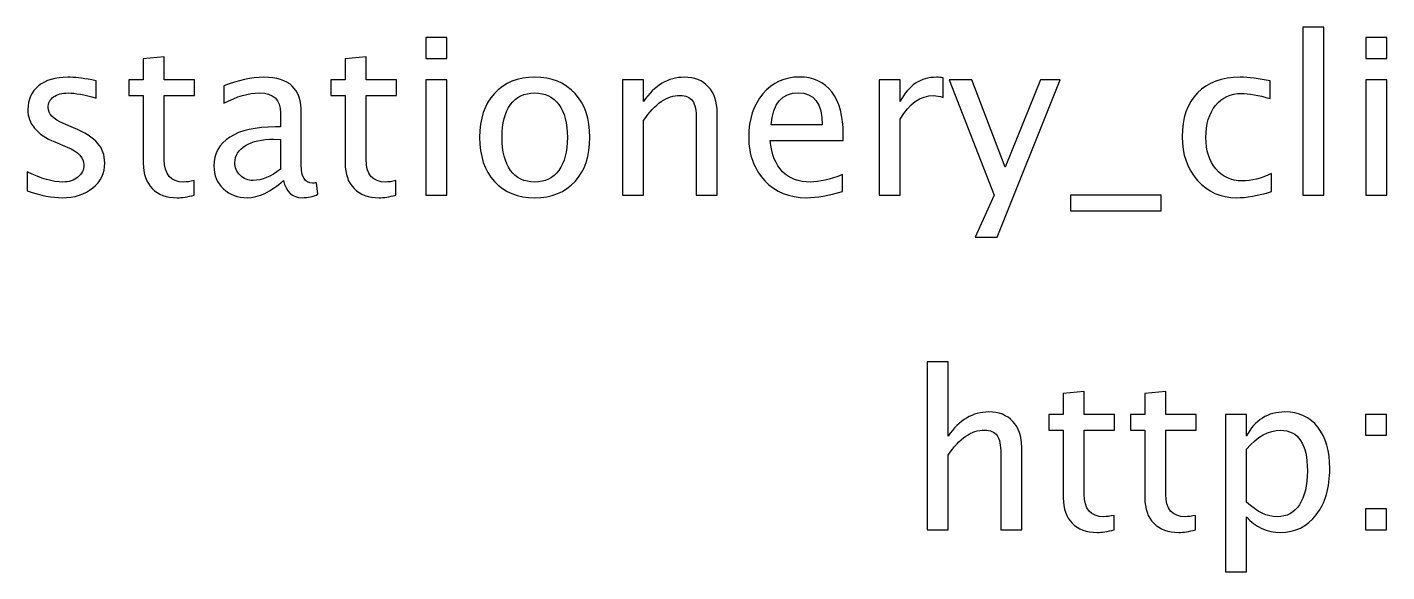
# Model space of a CAD drawing. Header units: centimetres. Extents: x -13.4 to 13.3, y -2.6 to 14.1.
# Drawn here: x -13.38 to -5.46, y 10.97 to 14.15 of the extents above; entities that cross this region are included whole.
import ezdxf

# ---------------------------------------------------------------- set-up
doc = ezdxf.new("R2010")
doc.units = ezdxf.units.CM
doc.header["$MEASUREMENT"] = 0
doc.layers.add('Layer 1', color=7, linetype='Continuous')

msp = doc.modelspace()

# ---------------------------------------------------------------- linework, layer by layer
at = {"layer": 'Layer 1'}
for points, knots in [([(-5.9454, 13.17044), (-5.9454, 13.17044), (-5.9454, 14.14961), (-5.9454, 14.14961), (-5.9454, 14.14961), (-5.9454, 14.14961), (-5.82348, 14.14961), (-5.82348, 14.14961), (-5.82348, 14.14961), (-5.82348, 14.14961), (-5.82348, 13.17044), (-5.82348, 13.17044), (-5.82348, 13.17044), (-5.82348, 13.17044), (-5.9454, 13.17044), (-5.9454, 13.17044)], [0, 0, 0, 0, 0.2, 0.2, 0.2, 0.2, 0.4, 0.4, 0.4, 0.4, 0.6, 0.6, 0.6, 0.6, 1, 1, 1, 1]), ([(-11.05715, 13.96673), (-11.05715, 13.96673), (-11.05715, 14.08865), (-11.05715, 14.08865), (-11.05715, 14.08865), (-11.05715, 14.08865), (-10.93523, 14.08865), (-10.93523, 14.08865), (-10.93523, 14.08865), (-10.93523, 14.08865), (-10.93523, 13.96673), (-10.93523, 13.96673), (-10.93523, 13.96673), (-10.93523, 13.96673), (-11.05715, 13.96673), (-11.05715, 13.96673)], [0, 0, 0, 0, 0.2, 0.2, 0.2, 0.2, 0.4, 0.4, 0.4, 0.4, 0.6, 0.6, 0.6, 0.6, 1, 1, 1, 1]), ([(-5.57837, 13.96673), (-5.57837, 13.96673), (-5.57837, 14.08865), (-5.57837, 14.08865), (-5.57837, 14.08865), (-5.57837, 14.08865), (-5.45645, 14.08865), (-5.45645, 14.08865), (-5.45645, 14.08865), (-5.45645, 14.08865), (-5.45645, 13.96673), (-5.45645, 13.96673), (-5.45645, 13.96673), (-5.45645, 13.96673), (-5.57837, 13.96673), (-5.57837, 13.96673)], [0, 0, 0, 0, 0.2, 0.2, 0.2, 0.2, 0.4, 0.4, 0.4, 0.4, 0.6, 0.6, 0.6, 0.6, 1, 1, 1, 1]), ([(-12.40737, 13.17065), (-12.44505, 13.16028), (-12.47785, 13.1552), (-12.50558, 13.1552), (-12.50558, 13.1552), (-12.56781, 13.1552), (-12.61628, 13.17298), (-12.651, 13.20854), (-12.651, 13.20854), (-12.68592, 13.2441), (-12.70328, 13.29342), (-12.70328, 13.35671), (-12.70328, 13.35671), (-12.70328, 13.35671), (-12.70328, 13.7521), (-12.70328, 13.7521), (-12.70328, 13.7521), (-12.70328, 13.7521), (-12.78752, 13.7521), (-12.78752, 13.7521), (-12.78752, 13.7521), (-12.78752, 13.7521), (-12.78752, 13.84354), (-12.78752, 13.84354), (-12.78752, 13.84354), (-12.78752, 13.84354), (-12.70328, 13.84354), (-12.70328, 13.84354), (-12.70328, 13.84354), (-12.70328, 13.84354), (-12.70328, 13.96525), (-12.70328, 13.96525), (-12.70328, 13.96525), (-12.70328, 13.96525), (-12.58136, 13.97689), (-12.58136, 13.97689), (-12.58136, 13.97689), (-12.58136, 13.97689), (-12.58136, 13.84354), (-12.58136, 13.84354), (-12.58136, 13.84354), (-12.58136, 13.84354), (-12.40483, 13.84354), (-12.40483, 13.84354), (-12.40483, 13.84354), (-12.40483, 13.84354), (-12.40483, 13.7521), (-12.40483, 13.7521), (-12.40483, 13.7521), (-12.40483, 13.7521), (-12.58136, 13.7521), (-12.58136, 13.7521), (-12.58136, 13.7521), (-12.58136, 13.7521), (-12.58136, 13.37872), (-12.58136, 13.37872), (-12.58136, 13.37872), (-12.58136, 13.29067), (-12.54305, 13.24664), (-12.46664, 13.24664), (-12.46664, 13.24664), (-12.45034, 13.24664), (-12.43065, 13.24939), (-12.40737, 13.25468), (-12.40737, 13.25468), (-12.40737, 13.25468), (-12.40737, 13.17065), (-12.40737, 13.17065)], [0, 0, 0, 0, 0.0555556, 0.0555556, 0.0555556, 0.0555556, 0.1111111, 0.1111111, 0.1111111, 0.1111111, 0.1666667, 0.1666667, 0.1666667, 0.1666667, 0.2222222, 0.2222222, 0.2222222, 0.2222222, 0.2777778, 0.2777778, 0.2777778, 0.2777778, 0.3333333, 0.3333333, 0.3333333, 0.3333333, 0.3888889, 0.3888889, 0.3888889, 0.3888889, 0.4444444, 0.4444444, 0.4444444, 0.4444444, 0.5, 0.5, 0.5, 0.5, 0.5555556, 0.5555556, 0.5555556, 0.5555556, 0.6111111, 0.6111111, 0.6111111, 0.6111111, 0.6666667, 0.6666667, 0.6666667, 0.6666667, 0.7222222, 0.7222222, 0.7222222, 0.7222222, 0.7777778, 0.7777778, 0.7777778, 0.7777778, 0.8333333, 0.8333333, 0.8333333, 0.8333333, 0.8888889, 0.8888889, 0.8888889, 0.8888889, 1, 1, 1, 1]), ([(-11.23114, 13.17065), (-11.26882, 13.16028), (-11.30162, 13.1552), (-11.32935, 13.1552), (-11.32935, 13.1552), (-11.39158, 13.1552), (-11.44005, 13.17298), (-11.47477, 13.20854), (-11.47477, 13.20854), (-11.50969, 13.2441), (-11.52705, 13.29342), (-11.52705, 13.35671), (-11.52705, 13.35671), (-11.52705, 13.35671), (-11.52705, 13.7521), (-11.52705, 13.7521), (-11.52705, 13.7521), (-11.52705, 13.7521), (-11.61129, 13.7521), (-11.61129, 13.7521), (-11.61129, 13.7521), (-11.61129, 13.7521), (-11.61129, 13.84354), (-11.61129, 13.84354), (-11.61129, 13.84354), (-11.61129, 13.84354), (-11.52705, 13.84354), (-11.52705, 13.84354), (-11.52705, 13.84354), (-11.52705, 13.84354), (-11.52705, 13.96525), (-11.52705, 13.96525), (-11.52705, 13.96525), (-11.52705, 13.96525), (-11.40513, 13.97689), (-11.40513, 13.97689), (-11.40513, 13.97689), (-11.40513, 13.97689), (-11.40513, 13.84354), (-11.40513, 13.84354), (-11.40513, 13.84354), (-11.40513, 13.84354), (-11.2286, 13.84354), (-11.2286, 13.84354), (-11.2286, 13.84354), (-11.2286, 13.84354), (-11.2286, 13.7521), (-11.2286, 13.7521), (-11.2286, 13.7521), (-11.2286, 13.7521), (-11.40513, 13.7521), (-11.40513, 13.7521), (-11.40513, 13.7521), (-11.40513, 13.7521), (-11.40513, 13.37872), (-11.40513, 13.37872), (-11.40513, 13.37872), (-11.40513, 13.29067), (-11.36682, 13.24664), (-11.29041, 13.24664), (-11.29041, 13.24664), (-11.27411, 13.24664), (-11.25442, 13.24939), (-11.23114, 13.25468), (-11.23114, 13.25468), (-11.23114, 13.25468), (-11.23114, 13.17065), (-11.23114, 13.17065)], [0, 0, 0, 0, 0.0555556, 0.0555556, 0.0555556, 0.0555556, 0.1111111, 0.1111111, 0.1111111, 0.1111111, 0.1666667, 0.1666667, 0.1666667, 0.1666667, 0.2222222, 0.2222222, 0.2222222, 0.2222222, 0.2777778, 0.2777778, 0.2777778, 0.2777778, 0.3333333, 0.3333333, 0.3333333, 0.3333333, 0.3888889, 0.3888889, 0.3888889, 0.3888889, 0.4444444, 0.4444444, 0.4444444, 0.4444444, 0.5, 0.5, 0.5, 0.5, 0.5555556, 0.5555556, 0.5555556, 0.5555556, 0.6111111, 0.6111111, 0.6111111, 0.6111111, 0.6666667, 0.6666667, 0.6666667, 0.6666667, 0.7222222, 0.7222222, 0.7222222, 0.7222222, 0.7777778, 0.7777778, 0.7777778, 0.7777778, 0.8333333, 0.8333333, 0.8333333, 0.8333333, 0.8888889, 0.8888889, 0.8888889, 0.8888889, 1, 1, 1, 1]), ([(-13.37998, 13.19457), (-13.37998, 13.19457), (-13.37998, 13.30633), (-13.37998, 13.30633), (-13.37998, 13.30633), (-13.30018, 13.26654), (-13.23097, 13.24664), (-13.17191, 13.24664), (-13.17191, 13.24664), (-13.13677, 13.24664), (-13.10756, 13.25617), (-13.08449, 13.27522), (-13.08449, 13.27522), (-13.06142, 13.29405), (-13.04978, 13.31776), (-13.04978, 13.34634), (-13.04978, 13.34634), (-13.04978, 13.38803), (-13.08216, 13.42254), (-13.14693, 13.44984), (-13.14693, 13.44984), (-13.14693, 13.44984), (-13.21827, 13.48011), (-13.21827, 13.48011), (-13.21827, 13.48011), (-13.32346, 13.52371), (-13.37617, 13.58679), (-13.37617, 13.6687), (-13.37617, 13.6687), (-13.37617, 13.72734), (-13.35543, 13.77348), (-13.31394, 13.80713), (-13.31394, 13.80713), (-13.27245, 13.84079), (-13.21551, 13.85751), (-13.14334, 13.85751), (-13.14334, 13.85751), (-13.10587, 13.85751), (-13.0593, 13.85243), (-13.00406, 13.84206), (-13.00406, 13.84206), (-13.00406, 13.84206), (-12.97866, 13.83719), (-12.97866, 13.83719), (-12.97866, 13.83719), (-12.97866, 13.83719), (-12.97866, 13.73559), (-12.97866, 13.73559), (-12.97866, 13.73559), (-13.0466, 13.75591), (-13.10079, 13.76607), (-13.14122, 13.76607), (-13.14122, 13.76607), (-13.17678, 13.76607), (-13.20493, 13.75824), (-13.22631, 13.74279), (-13.22631, 13.74279), (-13.24748, 13.72734), (-13.25806, 13.70659), (-13.25806, 13.68056), (-13.25806, 13.68056), (-13.25806, 13.64394), (-13.22843, 13.61282), (-13.16895, 13.58764), (-13.16895, 13.58764), (-13.16895, 13.58764), (-13.11032, 13.56287), (-13.11032, 13.56287), (-13.11032, 13.56287), (-13.04385, 13.53493), (-12.99686, 13.5053), (-12.96935, 13.47418), (-12.96935, 13.47418), (-12.94162, 13.44307), (-12.92786, 13.40412), (-12.92786, 13.35755), (-12.92786, 13.35755), (-12.92786, 13.2985), (-12.95114, 13.25003), (-12.99792, 13.21214), (-12.99792, 13.21214), (-13.04449, 13.17425), (-13.10418, 13.1552), (-13.17678, 13.1552), (-13.17678, 13.1552), (-13.23266, 13.1552), (-13.30018, 13.16832), (-13.37998, 13.19457)], [0, 0, 0, 0, 0.0434783, 0.0434783, 0.0434783, 0.0434783, 0.0869565, 0.0869565, 0.0869565, 0.0869565, 0.1304348, 0.1304348, 0.1304348, 0.1304348, 0.173913, 0.173913, 0.173913, 0.173913, 0.2173913, 0.2173913, 0.2173913, 0.2173913, 0.2608696, 0.2608696, 0.2608696, 0.2608696, 0.3043478, 0.3043478, 0.3043478, 0.3043478, 0.3478261, 0.3478261, 0.3478261, 0.3478261, 0.3913043, 0.3913043, 0.3913043, 0.3913043, 0.4347826, 0.4347826, 0.4347826, 0.4347826, 0.4782609, 0.4782609, 0.4782609, 0.4782609, 0.5217391, 0.5217391, 0.5217391, 0.5217391, 0.5652174, 0.5652174, 0.5652174, 0.5652174, 0.6086957, 0.6086957, 0.6086957, 0.6086957, 0.6521739, 0.6521739, 0.6521739, 0.6521739, 0.6956522, 0.6956522, 0.6956522, 0.6956522, 0.7391304, 0.7391304, 0.7391304, 0.7391304, 0.7826087, 0.7826087, 0.7826087, 0.7826087, 0.826087, 0.826087, 0.826087, 0.826087, 0.8695652, 0.8695652, 0.8695652, 0.8695652, 0.9130435, 0.9130435, 0.9130435, 0.9130435, 1, 1, 1, 1]), ([(-11.88646, 13.25617), (-11.95969, 13.18886), (-12.03018, 13.1552), (-12.09791, 13.1552), (-12.09791, 13.1552), (-12.15358, 13.1552), (-12.19994, 13.17256), (-12.23655, 13.20748), (-12.23655, 13.20748), (-12.27338, 13.24241), (-12.2918, 13.28643), (-12.2918, 13.33956), (-12.2918, 13.33956), (-12.2918, 13.41301), (-12.2609, 13.46953), (-12.19909, 13.5089), (-12.19909, 13.5089), (-12.13728, 13.54827), (-12.04859, 13.56795), (-11.93302, 13.56795), (-11.93302, 13.56795), (-11.93302, 13.56795), (-11.90445, 13.56795), (-11.90445, 13.56795), (-11.90445, 13.56795), (-11.90445, 13.56795), (-11.90445, 13.64902), (-11.90445, 13.64902), (-11.90445, 13.64902), (-11.90445, 13.72712), (-11.94509, 13.76607), (-12.02658, 13.76607), (-12.02658, 13.76607), (-12.08966, 13.76607), (-12.15866, 13.74617), (-12.23338, 13.70638), (-12.23338, 13.70638), (-12.23338, 13.70638), (-12.23338, 13.80671), (-12.23338, 13.80671), (-12.23338, 13.80671), (-12.15125, 13.84058), (-12.07378, 13.85751), (-12.00118, 13.85751), (-12.00118, 13.85751), (-11.92646, 13.85751), (-11.87122, 13.84058), (-11.83587, 13.8065), (-11.83587, 13.8065), (-11.80031, 13.77242), (-11.78253, 13.71993), (-11.78253, 13.64902), (-11.78253, 13.64902), (-11.78253, 13.64902), (-11.78253, 13.34485), (-11.78253, 13.34485), (-11.78253, 13.34485), (-11.78253, 13.27522), (-11.76115, 13.24029), (-11.71818, 13.24029), (-11.71818, 13.24029), (-11.71289, 13.24029), (-11.70506, 13.24114), (-11.69469, 13.24283), (-11.69469, 13.24283), (-11.69469, 13.24283), (-11.68601, 13.1751), (-11.68601, 13.1751), (-11.68601, 13.1751), (-11.71374, 13.16176), (-11.74422, 13.1552), (-11.77766, 13.1552), (-11.77766, 13.1552), (-11.8346, 13.1552), (-11.87079, 13.18886), (-11.88646, 13.25617)], [0, 0, 0, 0, 0.05, 0.05, 0.05, 0.05, 0.1, 0.1, 0.1, 0.1, 0.15, 0.15, 0.15, 0.15, 0.2, 0.2, 0.2, 0.2, 0.25, 0.25, 0.25, 0.25, 0.3, 0.3, 0.3, 0.3, 0.35, 0.35, 0.35, 0.35, 0.4, 0.4, 0.4, 0.4, 0.45, 0.45, 0.45, 0.45, 0.5, 0.5, 0.5, 0.5, 0.55, 0.55, 0.55, 0.55, 0.6, 0.6, 0.6, 0.6, 0.65, 0.65, 0.65, 0.65, 0.7, 0.7, 0.7, 0.7, 0.75, 0.75, 0.75, 0.75, 0.8, 0.8, 0.8, 0.8, 0.85, 0.85, 0.85, 0.85, 0.9, 0.9, 0.9, 0.9, 1, 1, 1, 1]), ([(-11.05715, 13.17044), (-11.05715, 13.17044), (-11.05715, 13.84354), (-11.05715, 13.84354), (-11.05715, 13.84354), (-11.05715, 13.84354), (-10.93523, 13.84354), (-10.93523, 13.84354), (-10.93523, 13.84354), (-10.93523, 13.84354), (-10.93523, 13.17044), (-10.93523, 13.17044), (-10.93523, 13.17044), (-10.93523, 13.17044), (-11.05715, 13.17044), (-11.05715, 13.17044)], [0, 0, 0, 0, 0.2, 0.2, 0.2, 0.2, 0.4, 0.4, 0.4, 0.4, 0.6, 0.6, 0.6, 0.6, 1, 1, 1, 1]), ([(-10.42215, 13.1552), (-10.521, 13.1552), (-10.59931, 13.18674), (-10.65689, 13.24982), (-10.65689, 13.24982), (-10.71467, 13.31289), (-10.74346, 13.39862), (-10.74346, 13.50678), (-10.74346, 13.50678), (-10.74346, 13.61473), (-10.71467, 13.70024), (-10.65689, 13.76311), (-10.65689, 13.76311), (-10.59931, 13.82597), (-10.521, 13.85751), (-10.42215, 13.85751), (-10.42215, 13.85751), (-10.3233, 13.85751), (-10.24498, 13.82597), (-10.18741, 13.76311), (-10.18741, 13.76311), (-10.12963, 13.70024), (-10.10084, 13.61473), (-10.10084, 13.50678), (-10.10084, 13.50678), (-10.10084, 13.39862), (-10.12963, 13.31289), (-10.18741, 13.24982), (-10.18741, 13.24982), (-10.24498, 13.18674), (-10.3233, 13.1552), (-10.42215, 13.1552)], [0, 0, 0, 0, 0.1111111, 0.1111111, 0.1111111, 0.1111111, 0.2222222, 0.2222222, 0.2222222, 0.2222222, 0.3333333, 0.3333333, 0.3333333, 0.3333333, 0.4444444, 0.4444444, 0.4444444, 0.4444444, 0.5555556, 0.5555556, 0.5555556, 0.5555556, 0.6666667, 0.6666667, 0.6666667, 0.6666667, 0.7777778, 0.7777778, 0.7777778, 0.7777778, 1, 1, 1, 1]), ([(-9.90992, 13.17044), (-9.90992, 13.17044), (-9.90992, 13.84354), (-9.90992, 13.84354), (-9.90992, 13.84354), (-9.90992, 13.84354), (-9.788, 13.84354), (-9.788, 13.84354), (-9.788, 13.84354), (-9.788, 13.84354), (-9.788, 13.71633), (-9.788, 13.71633), (-9.788, 13.71633), (-9.72344, 13.81052), (-9.64428, 13.85751), (-9.55072, 13.85751), (-9.55072, 13.85751), (-9.49188, 13.85751), (-9.4451, 13.8391), (-9.4106, 13.80205), (-9.4106, 13.80205), (-9.3761, 13.76522), (-9.35874, 13.71548), (-9.35874, 13.65325), (-9.35874, 13.65325), (-9.35874, 13.65325), (-9.35874, 13.17044), (-9.35874, 13.17044), (-9.35874, 13.17044), (-9.35874, 13.17044), (-9.48066, 13.17044), (-9.48066, 13.17044), (-9.48066, 13.17044), (-9.48066, 13.17044), (-9.48066, 13.61346), (-9.48066, 13.61346), (-9.48066, 13.61346), (-9.48066, 13.66341), (-9.48807, 13.69897), (-9.50267, 13.72014), (-9.50267, 13.72014), (-9.51749, 13.74152), (-9.54183, 13.7521), (-9.57591, 13.7521), (-9.57591, 13.7521), (-9.65084, 13.7521), (-9.72154, 13.70321), (-9.788, 13.60542), (-9.788, 13.60542), (-9.788, 13.60542), (-9.788, 13.17044), (-9.788, 13.17044), (-9.788, 13.17044), (-9.788, 13.17044), (-9.90992, 13.17044), (-9.90992, 13.17044)], [0, 0, 0, 0, 0.0666667, 0.0666667, 0.0666667, 0.0666667, 0.1333333, 0.1333333, 0.1333333, 0.1333333, 0.2, 0.2, 0.2, 0.2, 0.2666667, 0.2666667, 0.2666667, 0.2666667, 0.3333333, 0.3333333, 0.3333333, 0.3333333, 0.4, 0.4, 0.4, 0.4, 0.4666667, 0.4666667, 0.4666667, 0.4666667, 0.5333333, 0.5333333, 0.5333333, 0.5333333, 0.6, 0.6, 0.6, 0.6, 0.6666667, 0.6666667, 0.6666667, 0.6666667, 0.7333333, 0.7333333, 0.7333333, 0.7333333, 0.8, 0.8, 0.8, 0.8, 0.8666667, 0.8666667, 0.8666667, 0.8666667, 1, 1, 1, 1]), ([(-8.62764, 13.19203), (-8.70955, 13.16748), (-8.77962, 13.1552), (-8.83804, 13.1552), (-8.83804, 13.1552), (-8.93773, 13.1552), (-9.0188, 13.18822), (-9.08124, 13.25405), (-9.08124, 13.25405), (-9.14368, 13.31988), (-9.17501, 13.40518), (-9.17501, 13.51017), (-9.17501, 13.51017), (-9.17501, 13.61198), (-9.14749, 13.69559), (-9.09225, 13.76099), (-9.09225, 13.76099), (-9.037, 13.82618), (-8.96631, 13.85878), (-8.88016, 13.85878), (-8.88016, 13.85878), (-8.79867, 13.85878), (-8.73559, 13.82978), (-8.69114, 13.77179), (-8.69114, 13.77179), (-8.64669, 13.71379), (-8.62446, 13.63166), (-8.62446, 13.52519), (-8.62446, 13.52519), (-8.62446, 13.52519), (-8.6251, 13.48794), (-8.6251, 13.48794), (-8.6251, 13.48794), (-8.6251, 13.48794), (-9.05055, 13.48794), (-9.05055, 13.48794), (-9.05055, 13.48794), (-9.03277, 13.32707), (-8.95424, 13.24664), (-8.81518, 13.24664), (-8.81518, 13.24664), (-8.76416, 13.24664), (-8.70172, 13.26103), (-8.62764, 13.28982), (-8.62764, 13.28982), (-8.62764, 13.28982), (-8.62764, 13.19203), (-8.62764, 13.19203)], [0, 0, 0, 0, 0.0769231, 0.0769231, 0.0769231, 0.0769231, 0.1538462, 0.1538462, 0.1538462, 0.1538462, 0.2307692, 0.2307692, 0.2307692, 0.2307692, 0.3076923, 0.3076923, 0.3076923, 0.3076923, 0.3846154, 0.3846154, 0.3846154, 0.3846154, 0.4615385, 0.4615385, 0.4615385, 0.4615385, 0.5384615, 0.5384615, 0.5384615, 0.5384615, 0.6153846, 0.6153846, 0.6153846, 0.6153846, 0.6923077, 0.6923077, 0.6923077, 0.6923077, 0.7692308, 0.7692308, 0.7692308, 0.7692308, 0.8461538, 0.8461538, 0.8461538, 0.8461538, 1, 1, 1, 1]), ([(-8.41407, 13.17044), (-8.41407, 13.17044), (-8.41407, 13.84354), (-8.41407, 13.84354), (-8.41407, 13.84354), (-8.41407, 13.84354), (-8.29215, 13.84354), (-8.29215, 13.84354), (-8.29215, 13.84354), (-8.29215, 13.84354), (-8.29215, 13.71633), (-8.29215, 13.71633), (-8.29215, 13.71633), (-8.24368, 13.81052), (-8.1734, 13.85751), (-8.08112, 13.85751), (-8.08112, 13.85751), (-8.06863, 13.85751), (-8.05551, 13.85645), (-8.04196, 13.85434), (-8.04196, 13.85434), (-8.04196, 13.85434), (-8.04196, 13.74025), (-8.04196, 13.74025), (-8.04196, 13.74025), (-8.06313, 13.74723), (-8.08175, 13.75083), (-8.09784, 13.75083), (-8.09784, 13.75083), (-8.17531, 13.75083), (-8.24008, 13.70511), (-8.29215, 13.61346), (-8.29215, 13.61346), (-8.29215, 13.61346), (-8.29215, 13.17044), (-8.29215, 13.17044), (-8.29215, 13.17044), (-8.29215, 13.17044), (-8.41407, 13.17044), (-8.41407, 13.17044)], [0, 0, 0, 0, 0.0909091, 0.0909091, 0.0909091, 0.0909091, 0.1818182, 0.1818182, 0.1818182, 0.1818182, 0.2727273, 0.2727273, 0.2727273, 0.2727273, 0.3636364, 0.3636364, 0.3636364, 0.3636364, 0.4545455, 0.4545455, 0.4545455, 0.4545455, 0.5454545, 0.5454545, 0.5454545, 0.5454545, 0.6363636, 0.6363636, 0.6363636, 0.6363636, 0.7272727, 0.7272727, 0.7272727, 0.7272727, 0.8181818, 0.8181818, 0.8181818, 0.8181818, 1, 1, 1, 1]), ([(-7.85464, 12.92533), (-7.85464, 12.92533), (-7.74542, 13.16959), (-7.74542, 13.16959), (-7.74542, 13.16959), (-7.74542, 13.16959), (-8.00619, 13.84354), (-8.00619, 13.84354), (-8.00619, 13.84354), (-8.00619, 13.84354), (-7.87538, 13.84354), (-7.87538, 13.84354), (-7.87538, 13.84354), (-7.87538, 13.84354), (-7.68149, 13.33385), (-7.68149, 13.33385), (-7.68149, 13.33385), (-7.68149, 13.33385), (-7.47469, 13.84354), (-7.47469, 13.84354), (-7.47469, 13.84354), (-7.47469, 13.84354), (-7.35976, 13.84354), (-7.35976, 13.84354), (-7.35976, 13.84354), (-7.35976, 13.84354), (-7.72764, 12.92533), (-7.72764, 12.92533), (-7.72764, 12.92533), (-7.72764, 12.92533), (-7.85464, 12.92533), (-7.85464, 12.92533)], [0, 0, 0, 0, 0.1111111, 0.1111111, 0.1111111, 0.1111111, 0.2222222, 0.2222222, 0.2222222, 0.2222222, 0.3333333, 0.3333333, 0.3333333, 0.3333333, 0.4444444, 0.4444444, 0.4444444, 0.4444444, 0.5555556, 0.5555556, 0.5555556, 0.5555556, 0.6666667, 0.6666667, 0.6666667, 0.6666667, 0.7777778, 0.7777778, 0.7777778, 0.7777778, 1, 1, 1, 1]), ([(-6.12849, 13.19076), (-6.20744, 13.16705), (-6.2756, 13.1552), (-6.33296, 13.1552), (-6.33296, 13.1552), (-6.42398, 13.1552), (-6.49933, 13.18886), (-6.55923, 13.25595), (-6.55923, 13.25595), (-6.61913, 13.32326), (-6.64919, 13.40814), (-6.64919, 13.51038), (-6.64919, 13.51038), (-6.64919, 13.6196), (-6.61956, 13.7049), (-6.56029, 13.76586), (-6.56029, 13.76586), (-6.50102, 13.82703), (-6.41826, 13.85751), (-6.312, 13.85751), (-6.312, 13.85751), (-6.25972, 13.85751), (-6.20088, 13.85031), (-6.13611, 13.83592), (-6.13611, 13.83592), (-6.13611, 13.83592), (-6.13611, 13.73305), (-6.13611, 13.73305), (-6.13611, 13.73305), (-6.2049, 13.75337), (-6.26099, 13.76353), (-6.30417, 13.76353), (-6.30417, 13.76353), (-6.36683, 13.76353), (-6.41699, 13.74004), (-6.45446, 13.69326), (-6.45446, 13.69326), (-6.49192, 13.64648), (-6.51076, 13.58404), (-6.51076, 13.50614), (-6.51076, 13.50614), (-6.51076, 13.43058), (-6.49129, 13.36962), (-6.45255, 13.32284), (-6.45255, 13.32284), (-6.41382, 13.27627), (-6.36323, 13.25299), (-6.30036, 13.25299), (-6.30036, 13.25299), (-6.24469, 13.25299), (-6.18754, 13.26738), (-6.12849, 13.29617), (-6.12849, 13.29617), (-6.12849, 13.29617), (-6.12849, 13.19076), (-6.12849, 13.19076)], [0, 0, 0, 0, 0.0666667, 0.0666667, 0.0666667, 0.0666667, 0.1333333, 0.1333333, 0.1333333, 0.1333333, 0.2, 0.2, 0.2, 0.2, 0.2666667, 0.2666667, 0.2666667, 0.2666667, 0.3333333, 0.3333333, 0.3333333, 0.3333333, 0.4, 0.4, 0.4, 0.4, 0.4666667, 0.4666667, 0.4666667, 0.4666667, 0.5333333, 0.5333333, 0.5333333, 0.5333333, 0.6, 0.6, 0.6, 0.6, 0.6666667, 0.6666667, 0.6666667, 0.6666667, 0.7333333, 0.7333333, 0.7333333, 0.7333333, 0.8, 0.8, 0.8, 0.8, 0.8666667, 0.8666667, 0.8666667, 0.8666667, 1, 1, 1, 1]), ([(-5.57837, 13.17044), (-5.57837, 13.17044), (-5.57837, 13.84354), (-5.57837, 13.84354), (-5.57837, 13.84354), (-5.57837, 13.84354), (-5.45645, 13.84354), (-5.45645, 13.84354), (-5.45645, 13.84354), (-5.45645, 13.84354), (-5.45645, 13.17044), (-5.45645, 13.17044), (-5.45645, 13.17044), (-5.45645, 13.17044), (-5.57837, 13.17044), (-5.57837, 13.17044)], [0, 0, 0, 0, 0.2, 0.2, 0.2, 0.2, 0.4, 0.4, 0.4, 0.4, 0.6, 0.6, 0.6, 0.6, 1, 1, 1, 1]), ([(-10.42236, 13.24664), (-10.36204, 13.24664), (-10.31505, 13.26929), (-10.2816, 13.3148), (-10.2816, 13.3148), (-10.24837, 13.36009), (-10.23165, 13.42423), (-10.23165, 13.50678), (-10.23165, 13.50678), (-10.23165, 13.58912), (-10.24837, 13.65304), (-10.2816, 13.69834), (-10.2816, 13.69834), (-10.31505, 13.74342), (-10.36204, 13.76607), (-10.42236, 13.76607), (-10.42236, 13.76607), (-10.4829, 13.76607), (-10.52989, 13.74342), (-10.56291, 13.69834), (-10.56291, 13.69834), (-10.59614, 13.65304), (-10.61265, 13.58912), (-10.61265, 13.50678), (-10.61265, 13.50678), (-10.61265, 13.42423), (-10.59614, 13.36009), (-10.56291, 13.3148), (-10.56291, 13.3148), (-10.52989, 13.26929), (-10.4829, 13.24664), (-10.42236, 13.24664)], [0, 0, 0, 0, 0.1111111, 0.1111111, 0.1111111, 0.1111111, 0.2222222, 0.2222222, 0.2222222, 0.2222222, 0.3333333, 0.3333333, 0.3333333, 0.3333333, 0.4444444, 0.4444444, 0.4444444, 0.4444444, 0.5555556, 0.5555556, 0.5555556, 0.5555556, 0.6666667, 0.6666667, 0.6666667, 0.6666667, 0.7777778, 0.7777778, 0.7777778, 0.7777778, 1, 1, 1, 1]), ([(-9.0442, 13.57938), (-9.0442, 13.57938), (-8.74702, 13.57938), (-8.74702, 13.57938), (-8.74702, 13.57938), (-8.74702, 13.70469), (-8.7938, 13.76734), (-8.88714, 13.76734), (-8.88714, 13.76734), (-8.98112, 13.76734), (-9.0334, 13.70469), (-9.0442, 13.57938)], [0, 0, 0, 0, 0.25, 0.25, 0.25, 0.25, 0.5, 0.5, 0.5, 0.5, 1, 1, 1, 1]), ([(-11.90445, 13.32263), (-11.90445, 13.32263), (-11.90445, 13.49556), (-11.90445, 13.49556), (-11.90445, 13.49556), (-11.90445, 13.49556), (-11.94361, 13.49683), (-11.94361, 13.49683), (-11.94361, 13.49683), (-12.01134, 13.49683), (-12.06595, 13.48434), (-12.10765, 13.45937), (-12.10765, 13.45937), (-12.14914, 13.43418), (-12.16988, 13.40095), (-12.16988, 13.35946), (-12.16988, 13.35946), (-12.16988, 13.33046), (-12.15951, 13.30591), (-12.13898, 13.2858), (-12.13898, 13.2858), (-12.11823, 13.26569), (-12.09304, 13.25553), (-12.0632, 13.25553), (-12.0632, 13.25553), (-12.0124, 13.25553), (-11.95948, 13.27797), (-11.90445, 13.32263)], [0, 0, 0, 0, 0.125, 0.125, 0.125, 0.125, 0.25, 0.25, 0.25, 0.25, 0.375, 0.375, 0.375, 0.375, 0.5, 0.5, 0.5, 0.5, 0.625, 0.625, 0.625, 0.625, 0.75, 0.75, 0.75, 0.75, 1, 1, 1, 1]), ([(-7.29943, 13.079), (-7.29943, 13.079), (-7.29943, 13.17044), (-7.29943, 13.17044), (-7.29943, 13.17044), (-7.29943, 13.17044), (-6.77111, 13.17044), (-6.77111, 13.17044), (-6.77111, 13.17044), (-6.77111, 13.17044), (-6.77111, 13.079), (-6.77111, 13.079), (-6.77111, 13.079), (-6.77111, 13.079), (-7.29943, 13.079), (-7.29943, 13.079)], [0, 0, 0, 0, 0.2, 0.2, 0.2, 0.2, 0.4, 0.4, 0.4, 0.4, 0.6, 0.6, 0.6, 0.6, 1, 1, 1, 1]), ([(-8.13518, 11.21887), (-8.13518, 11.21887), (-8.13518, 12.19804), (-8.13518, 12.19804), (-8.13518, 12.19804), (-8.13518, 12.19804), (-8.01326, 12.19804), (-8.01326, 12.19804), (-8.01326, 12.19804), (-8.01326, 12.19804), (-8.01326, 11.76476), (-8.01326, 11.76476), (-8.01326, 11.76476), (-7.9487, 11.85895), (-7.86954, 11.90594), (-7.77598, 11.90594), (-7.77598, 11.90594), (-7.71714, 11.90594), (-7.67036, 11.88753), (-7.63586, 11.85048), (-7.63586, 11.85048), (-7.60136, 11.81365), (-7.584, 11.76391), (-7.584, 11.70168), (-7.584, 11.70168), (-7.584, 11.70168), (-7.584, 11.21887), (-7.584, 11.21887), (-7.584, 11.21887), (-7.584, 11.21887), (-7.70592, 11.21887), (-7.70592, 11.21887), (-7.70592, 11.21887), (-7.70592, 11.21887), (-7.70592, 11.66189), (-7.70592, 11.66189), (-7.70592, 11.66189), (-7.70592, 11.71184), (-7.71333, 11.7474), (-7.72793, 11.76857), (-7.72793, 11.76857), (-7.74275, 11.78995), (-7.76709, 11.80053), (-7.80117, 11.80053), (-7.80117, 11.80053), (-7.8761, 11.80053), (-7.9468, 11.75164), (-8.01326, 11.65385), (-8.01326, 11.65385), (-8.01326, 11.65385), (-8.01326, 11.21887), (-8.01326, 11.21887), (-8.01326, 11.21887), (-8.01326, 11.21887), (-8.13518, 11.21887), (-8.13518, 11.21887)], [0, 0, 0, 0, 0.0666667, 0.0666667, 0.0666667, 0.0666667, 0.1333333, 0.1333333, 0.1333333, 0.1333333, 0.2, 0.2, 0.2, 0.2, 0.2666667, 0.2666667, 0.2666667, 0.2666667, 0.3333333, 0.3333333, 0.3333333, 0.3333333, 0.4, 0.4, 0.4, 0.4, 0.4666667, 0.4666667, 0.4666667, 0.4666667, 0.5333333, 0.5333333, 0.5333333, 0.5333333, 0.6, 0.6, 0.6, 0.6, 0.6666667, 0.6666667, 0.6666667, 0.6666667, 0.7333333, 0.7333333, 0.7333333, 0.7333333, 0.8, 0.8, 0.8, 0.8, 0.8666667, 0.8666667, 0.8666667, 0.8666667, 1, 1, 1, 1]), ([(-7.04594, 11.21908), (-7.08362, 11.20871), (-7.11642, 11.20363), (-7.14415, 11.20363), (-7.14415, 11.20363), (-7.20638, 11.20363), (-7.25485, 11.22141), (-7.28957, 11.25697), (-7.28957, 11.25697), (-7.32449, 11.29253), (-7.34185, 11.34185), (-7.34185, 11.40514), (-7.34185, 11.40514), (-7.34185, 11.40514), (-7.34185, 11.80053), (-7.34185, 11.80053), (-7.34185, 11.80053), (-7.34185, 11.80053), (-7.42609, 11.80053), (-7.42609, 11.80053), (-7.42609, 11.80053), (-7.42609, 11.80053), (-7.42609, 11.89197), (-7.42609, 11.89197), (-7.42609, 11.89197), (-7.42609, 11.89197), (-7.34185, 11.89197), (-7.34185, 11.89197), (-7.34185, 11.89197), (-7.34185, 11.89197), (-7.34185, 12.01368), (-7.34185, 12.01368), (-7.34185, 12.01368), (-7.34185, 12.01368), (-7.21993, 12.02532), (-7.21993, 12.02532), (-7.21993, 12.02532), (-7.21993, 12.02532), (-7.21993, 11.89197), (-7.21993, 11.89197), (-7.21993, 11.89197), (-7.21993, 11.89197), (-7.0434, 11.89197), (-7.0434, 11.89197), (-7.0434, 11.89197), (-7.0434, 11.89197), (-7.0434, 11.80053), (-7.0434, 11.80053), (-7.0434, 11.80053), (-7.0434, 11.80053), (-7.21993, 11.80053), (-7.21993, 11.80053), (-7.21993, 11.80053), (-7.21993, 11.80053), (-7.21993, 11.42715), (-7.21993, 11.42715), (-7.21993, 11.42715), (-7.21993, 11.3391), (-7.18162, 11.29507), (-7.10521, 11.29507), (-7.10521, 11.29507), (-7.08891, 11.29507), (-7.06922, 11.29782), (-7.04594, 11.30311), (-7.04594, 11.30311), (-7.04594, 11.30311), (-7.04594, 11.21908), (-7.04594, 11.21908)], [0, 0, 0, 0, 0.0555556, 0.0555556, 0.0555556, 0.0555556, 0.1111111, 0.1111111, 0.1111111, 0.1111111, 0.1666667, 0.1666667, 0.1666667, 0.1666667, 0.2222222, 0.2222222, 0.2222222, 0.2222222, 0.2777778, 0.2777778, 0.2777778, 0.2777778, 0.3333333, 0.3333333, 0.3333333, 0.3333333, 0.3888889, 0.3888889, 0.3888889, 0.3888889, 0.4444444, 0.4444444, 0.4444444, 0.4444444, 0.5, 0.5, 0.5, 0.5, 0.5555556, 0.5555556, 0.5555556, 0.5555556, 0.6111111, 0.6111111, 0.6111111, 0.6111111, 0.6666667, 0.6666667, 0.6666667, 0.6666667, 0.7222222, 0.7222222, 0.7222222, 0.7222222, 0.7777778, 0.7777778, 0.7777778, 0.7777778, 0.8333333, 0.8333333, 0.8333333, 0.8333333, 0.8888889, 0.8888889, 0.8888889, 0.8888889, 1, 1, 1, 1]), ([(-6.57096, 11.21908), (-6.60864, 11.20871), (-6.64144, 11.20363), (-6.66917, 11.20363), (-6.66917, 11.20363), (-6.7314, 11.20363), (-6.77987, 11.22141), (-6.81459, 11.25697), (-6.81459, 11.25697), (-6.84951, 11.29253), (-6.86687, 11.34185), (-6.86687, 11.40514), (-6.86687, 11.40514), (-6.86687, 11.40514), (-6.86687, 11.80053), (-6.86687, 11.80053), (-6.86687, 11.80053), (-6.86687, 11.80053), (-6.95111, 11.80053), (-6.95111, 11.80053), (-6.95111, 11.80053), (-6.95111, 11.80053), (-6.95111, 11.89197), (-6.95111, 11.89197), (-6.95111, 11.89197), (-6.95111, 11.89197), (-6.86687, 11.89197), (-6.86687, 11.89197), (-6.86687, 11.89197), (-6.86687, 11.89197), (-6.86687, 12.01368), (-6.86687, 12.01368), (-6.86687, 12.01368), (-6.86687, 12.01368), (-6.74495, 12.02532), (-6.74495, 12.02532), (-6.74495, 12.02532), (-6.74495, 12.02532), (-6.74495, 11.89197), (-6.74495, 11.89197), (-6.74495, 11.89197), (-6.74495, 11.89197), (-6.56842, 11.89197), (-6.56842, 11.89197), (-6.56842, 11.89197), (-6.56842, 11.89197), (-6.56842, 11.80053), (-6.56842, 11.80053), (-6.56842, 11.80053), (-6.56842, 11.80053), (-6.74495, 11.80053), (-6.74495, 11.80053), (-6.74495, 11.80053), (-6.74495, 11.80053), (-6.74495, 11.42715), (-6.74495, 11.42715), (-6.74495, 11.42715), (-6.74495, 11.3391), (-6.70664, 11.29507), (-6.63023, 11.29507), (-6.63023, 11.29507), (-6.61393, 11.29507), (-6.59424, 11.29782), (-6.57096, 11.30311), (-6.57096, 11.30311), (-6.57096, 11.30311), (-6.57096, 11.21908), (-6.57096, 11.21908)], [0, 0, 0, 0, 0.0555556, 0.0555556, 0.0555556, 0.0555556, 0.1111111, 0.1111111, 0.1111111, 0.1111111, 0.1666667, 0.1666667, 0.1666667, 0.1666667, 0.2222222, 0.2222222, 0.2222222, 0.2222222, 0.2777778, 0.2777778, 0.2777778, 0.2777778, 0.3333333, 0.3333333, 0.3333333, 0.3333333, 0.3888889, 0.3888889, 0.3888889, 0.3888889, 0.4444444, 0.4444444, 0.4444444, 0.4444444, 0.5, 0.5, 0.5, 0.5, 0.5555556, 0.5555556, 0.5555556, 0.5555556, 0.6111111, 0.6111111, 0.6111111, 0.6111111, 0.6666667, 0.6666667, 0.6666667, 0.6666667, 0.7222222, 0.7222222, 0.7222222, 0.7222222, 0.7777778, 0.7777778, 0.7777778, 0.7777778, 0.8333333, 0.8333333, 0.8333333, 0.8333333, 0.8888889, 0.8888889, 0.8888889, 0.8888889, 1, 1, 1, 1]), ([(-6.39697, 10.97376), (-6.39697, 10.97376), (-6.39697, 11.89197), (-6.39697, 11.89197), (-6.39697, 11.89197), (-6.39697, 11.89197), (-6.27505, 11.89197), (-6.27505, 11.89197), (-6.27505, 11.89197), (-6.27505, 11.89197), (-6.27505, 11.76476), (-6.27505, 11.76476), (-6.27505, 11.76476), (-6.2251, 11.85895), (-6.14995, 11.90594), (-6.04984, 11.90594), (-6.04984, 11.90594), (-5.96877, 11.90594), (-5.90506, 11.87652), (-5.85849, 11.81746), (-5.85849, 11.81746), (-5.81192, 11.75841), (-5.78864, 11.67776), (-5.78864, 11.57553), (-5.78864, 11.57553), (-5.78864, 11.46419), (-5.8151, 11.37423), (-5.8678, 11.30608), (-5.8678, 11.30608), (-5.92051, 11.23771), (-5.98993, 11.20363), (-6.07587, 11.20363), (-6.07587, 11.20363), (-6.15567, 11.20363), (-6.22213, 11.23411), (-6.27505, 11.29528), (-6.27505, 11.29528), (-6.27505, 11.29528), (-6.27505, 10.97376), (-6.27505, 10.97376), (-6.27505, 10.97376), (-6.27505, 10.97376), (-6.39697, 10.97376), (-6.39697, 10.97376)], [0, 0, 0, 0, 0.0833333, 0.0833333, 0.0833333, 0.0833333, 0.1666667, 0.1666667, 0.1666667, 0.1666667, 0.25, 0.25, 0.25, 0.25, 0.3333333, 0.3333333, 0.3333333, 0.3333333, 0.4166667, 0.4166667, 0.4166667, 0.4166667, 0.5, 0.5, 0.5, 0.5, 0.5833333, 0.5833333, 0.5833333, 0.5833333, 0.6666667, 0.6666667, 0.6666667, 0.6666667, 0.75, 0.75, 0.75, 0.75, 0.8333333, 0.8333333, 0.8333333, 0.8333333, 1, 1, 1, 1]), ([(-5.57994, 11.77005), (-5.57994, 11.77005), (-5.57994, 11.89197), (-5.57994, 11.89197), (-5.57994, 11.89197), (-5.57994, 11.89197), (-5.45802, 11.89197), (-5.45802, 11.89197), (-5.45802, 11.89197), (-5.45802, 11.89197), (-5.45802, 11.77005), (-5.45802, 11.77005), (-5.45802, 11.77005), (-5.45802, 11.77005), (-5.57994, 11.77005), (-5.57994, 11.77005)], [0, 0, 0, 0, 0.2, 0.2, 0.2, 0.2, 0.4, 0.4, 0.4, 0.4, 0.6, 0.6, 0.6, 0.6, 1, 1, 1, 1]), ([(-6.27505, 11.37931), (-6.21218, 11.32322), (-6.15228, 11.29507), (-6.09534, 11.29507), (-6.09534, 11.29507), (-6.03925, 11.29507), (-5.99586, 11.31857), (-5.96538, 11.36534), (-5.96538, 11.36534), (-5.93469, 11.41212), (-5.91945, 11.47795), (-5.91945, 11.56304), (-5.91945, 11.56304), (-5.91945, 11.72052), (-5.97152, 11.79926), (-6.07566, 11.79926), (-6.07566, 11.79926), (-6.14382, 11.79926), (-6.21028, 11.76243), (-6.27505, 11.68856), (-6.27505, 11.68856), (-6.27505, 11.68856), (-6.27505, 11.37931), (-6.27505, 11.37931)], [0, 0, 0, 0, 0.1428571, 0.1428571, 0.1428571, 0.1428571, 0.2857143, 0.2857143, 0.2857143, 0.2857143, 0.4285714, 0.4285714, 0.4285714, 0.4285714, 0.5714286, 0.5714286, 0.5714286, 0.5714286, 0.7142857, 0.7142857, 0.7142857, 0.7142857, 1, 1, 1, 1]), ([(-5.57994, 11.21887), (-5.57994, 11.21887), (-5.57994, 11.34079), (-5.57994, 11.34079), (-5.57994, 11.34079), (-5.57994, 11.34079), (-5.45802, 11.34079), (-5.45802, 11.34079), (-5.45802, 11.34079), (-5.45802, 11.34079), (-5.45802, 11.21887), (-5.45802, 11.21887), (-5.45802, 11.21887), (-5.45802, 11.21887), (-5.57994, 11.21887), (-5.57994, 11.21887)], [0, 0, 0, 0, 0.2, 0.2, 0.2, 0.2, 0.4, 0.4, 0.4, 0.4, 0.6, 0.6, 0.6, 0.6, 1, 1, 1, 1])]:
    msp.add_open_spline(points, degree=3, knots=knots, dxfattribs=at)

doc.saveas('drawing.dxf')
